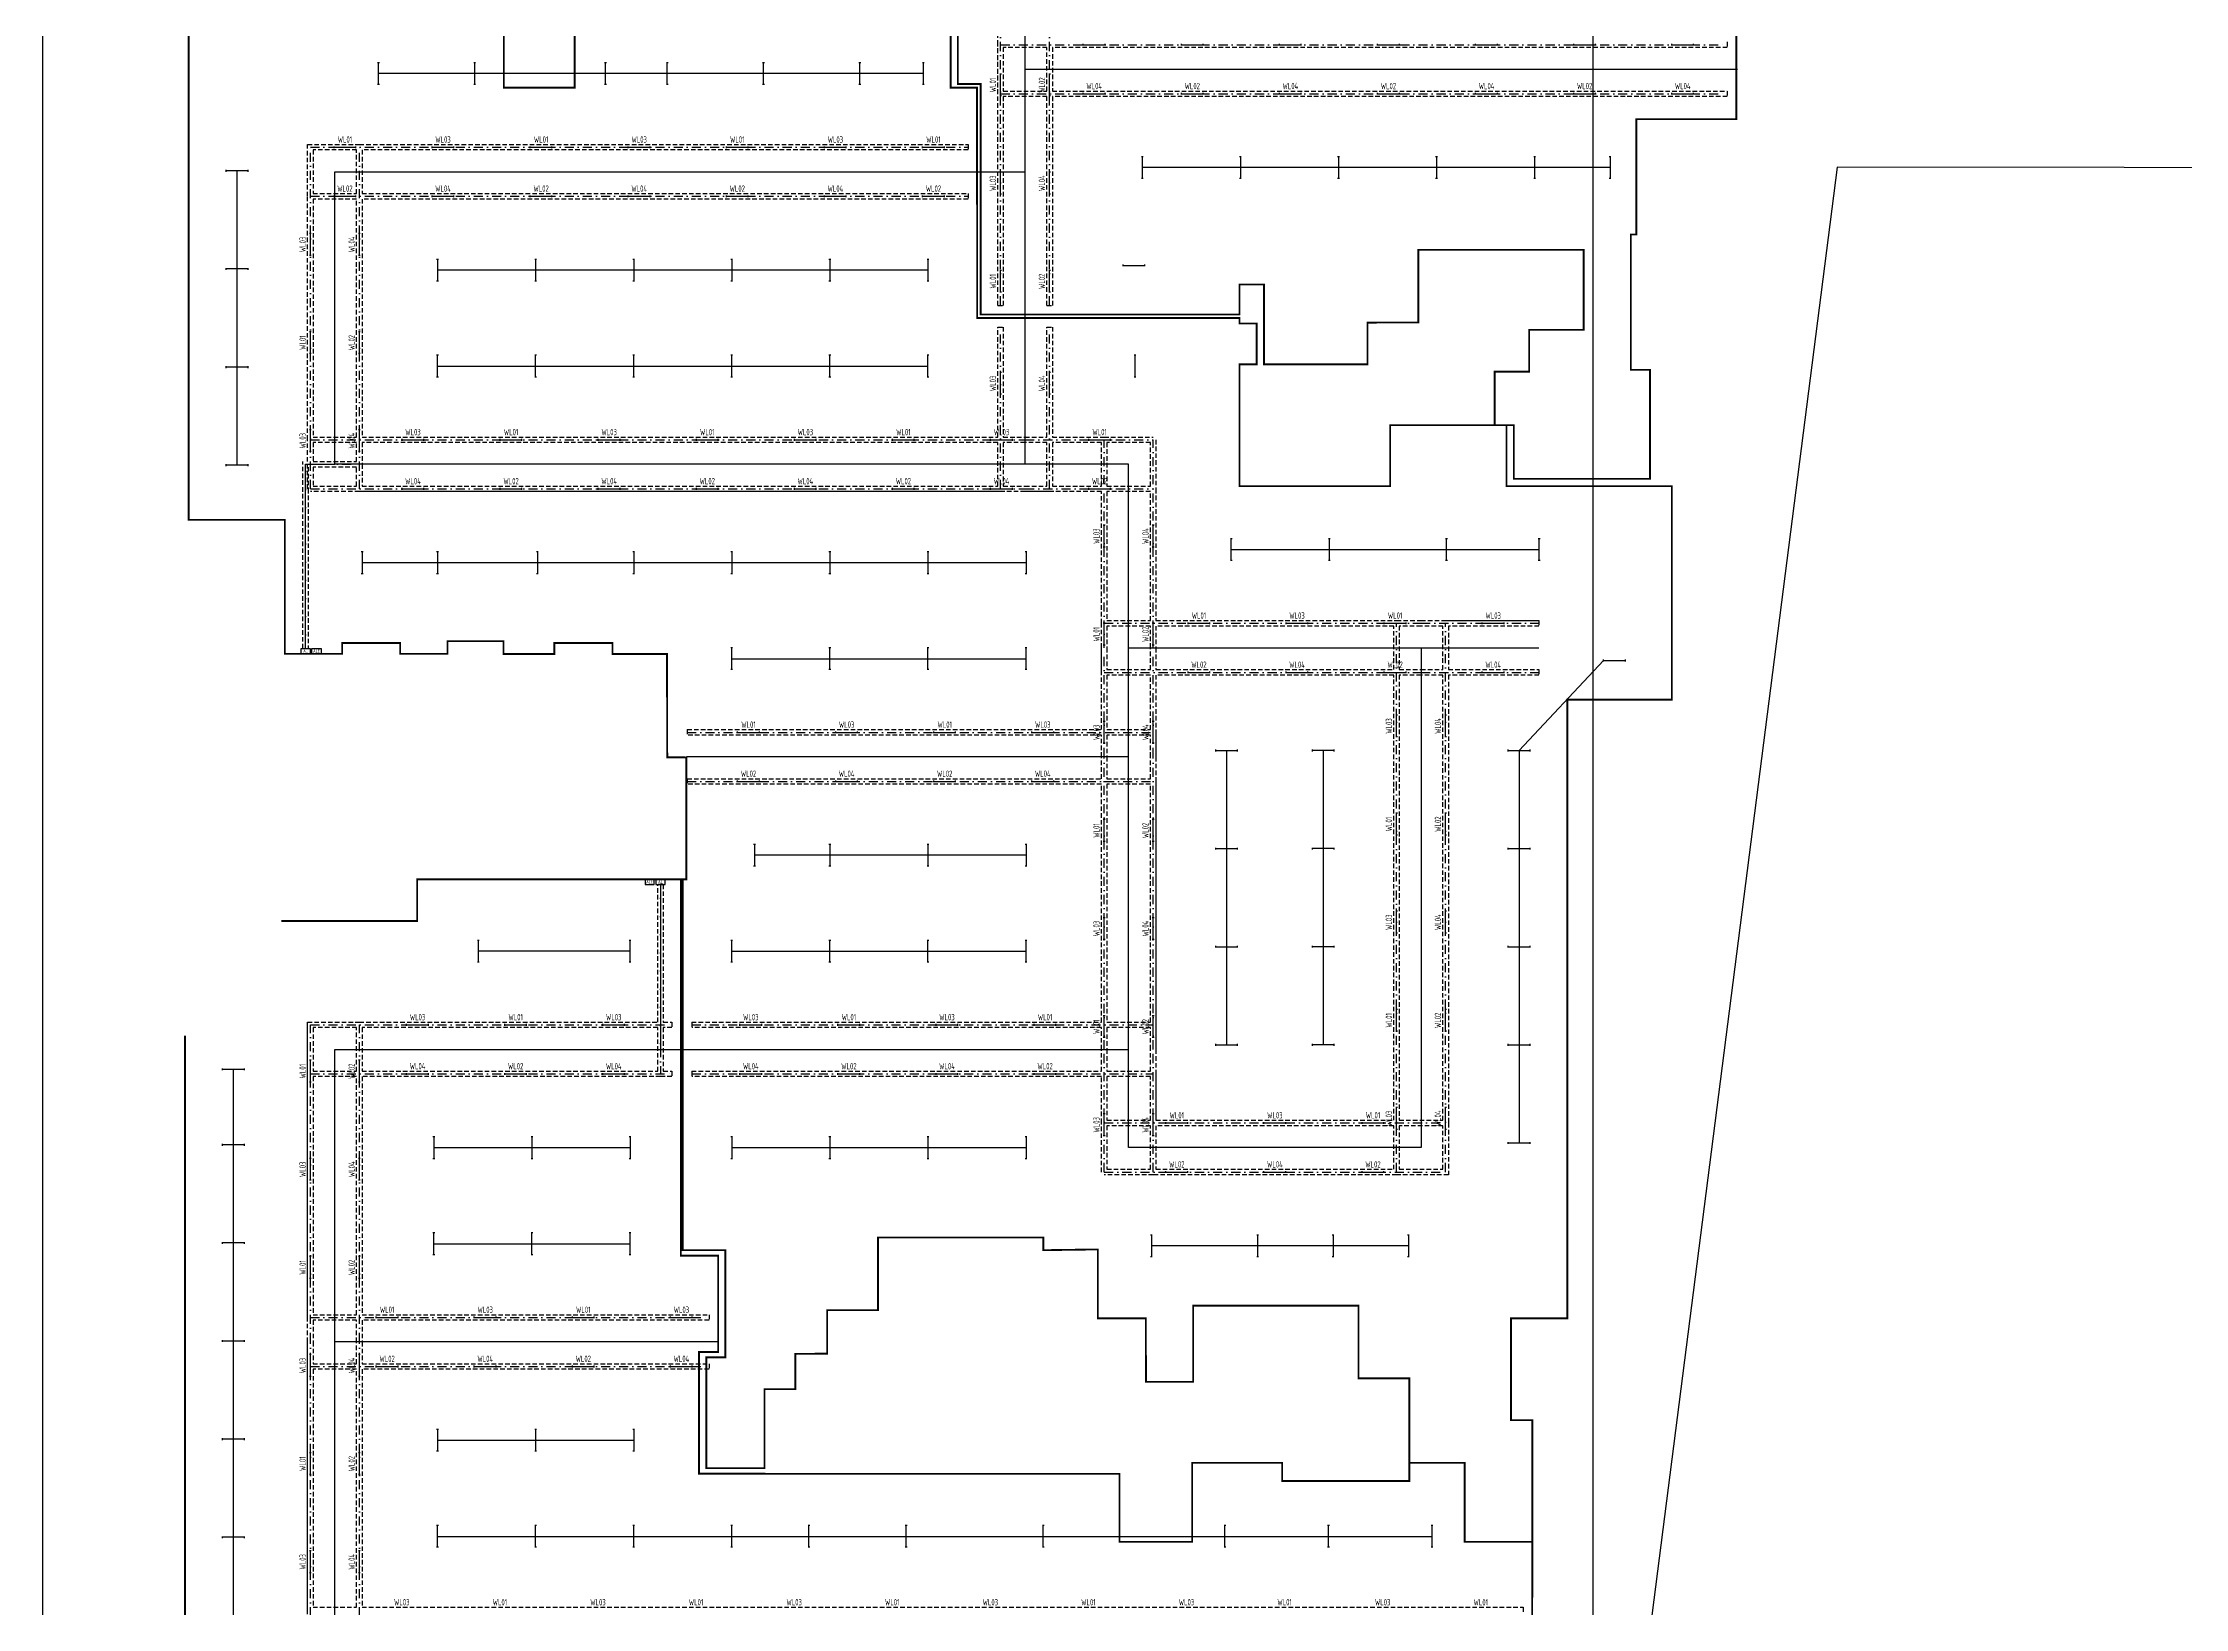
# Model space of a CAD drawing. Header units: millimetres. Extents: x -691095 to 2797013, y -349436 to 2050109.
# Drawn here: x 333675 to 451613, y 648096 to 734241 of the extents above; entities that cross this region are included whole.
import ezdxf
from ezdxf.enums import TextEntityAlignment as Align

# ---------------------------------------------------------------- set-up
doc = ezdxf.new("R2010")
doc.units = ezdxf.units.MM
doc.header["$LTSCALE"] = 1000
doc.linetypes.add('DASHDOT', pattern=[1, 0.5, -0.25, 0, -0.25])
doc.linetypes.add('HIDDEN', pattern=[0.375, 0.25, -0.125])
for name, color, linetype, plot in [('E-LANE-CENTER', 6, 'Continuous', False), ('E-LITE-CENTER', 5, 'DASHDOT', False), ('E-LITE-CENTER-JOIN', 1, 'Continuous', False), ('FS5E533M_A09-停车位模块A$0$C-XREF-SLCT', 8, 'Continuous', False)]:
    doc.layers.add(name, color=color, linetype=linetype, plot=plot)
for name, color, linetype in [('E-LITE-LITE', 3, 'Continuous'), ('E-LITE-WIRE', 4, 'Continuous'), ('E-POWR-EQPM', 3, 'Continuous'), ('E-UNIV-EL', 140, 'Continuous'), ('E-UNIV-EL2', 40, 'HIDDEN'), ('E-UNIV-NOTE', 6, 'Continuous'), ('结构识别', 6, 'Continuous'), ('防火分区', 2, 'Continuous')]:
    doc.layers.add(name, color=color, linetype=linetype)
doc.styles.add('FS5E533M_A09-停车位模块A$0$Acs', font='', dxfattribs={"width": 0.7})
doc.styles.add('TH-STYLE3', font='tssdeng.shx', dxfattribs={"width": 0.65, "bigfont": 'tssdchn.shx'})
doc.styles.get('FS5E533M_A09-停车位模块A$0$Acs').set_extended_font_data('SimSun')

# ---------------------------------------------------------------- blocks, each defined once
blk = doc.blocks.new('FS5E533M_A09-停车位模块A$0$AcsAcadShareArea')
blk.add_lwpolyline([(0, 0), (118900, 0), (118900, 85000), (0, 85000)], close=True)
at = {"style": 'FS5E533M_A09-停车位模块A$0$Acs', "width": 0.8}
blk.add_attdef('唯一编号', (7537.4, 860.8), '', height=1000, dxfattribs=at)
blk = doc.blocks.new('E-BDB001')
blk.add_lwpolyline([(-2.5, -1.5), (-2.5, 1.5), (2.5, 1.5), (2.5, -1.5)], close=True)
at = {"layer": 'E-UNIV-EL', "style": 'TH-STYLE3', "width": 0.7}
blk.add_attdef('BOX', text='', height=2, dxfattribs=at).set_placement((0, 0), align=Align.MIDDLE)
blk = doc.blocks.new('E-BDB003')
blk.add_lwpolyline([(-2.5, -1.5), (-2.5, 1.5), (2.5, 1.5), (2.5, -1.5)], close=True)
at = {"layer": 'E-UNIV-EL', "style": 'TH-STYLE3', "width": 0.7}
blk.add_attdef('BOX', text='', height=2, dxfattribs=at).set_placement((0, 0), align=Align.MIDDLE)
blk = doc.blocks.new('E-BL001-1')
for p, q in [((-6, -0.5), (-6, 0.5)), ((-6, 0), (6, 0)), ((6, -0.5), (6, 0.5))]:
    blk.add_line(p, q)

msp = doc.modelspace()

# ---------------------------------------------------------------- linework, layer by layer
at = {"layer": 'E-LANE-CENTER'}
for points in [[(387750.63475, 711046.24634), (387750.63475, 753496.24634)], [(349750.63475, 711046.24634), (349750.63475, 727146.24634)], [(349750.63475, 727146.24634), (387750.63475, 727146.24634)], [(393450.63475, 711046.24634), (349750.63475, 711046.24634)], [(393450.63475, 673446.24634), (393450.63475, 711046.24634)], [(393450.63475, 700946.24634), (416034.41573, 700946.24634)], [(409550.63475, 700946.24634), (409550.63475, 673446.24634)], [(393450.63475, 694946.24634), (369100.6342, 694946.24634)], [(349750.63475, 678846.24634), (393450.63475, 678846.24634)], [(349750.63475, 630546.24634), (349750.63475, 678846.24634)], [(409550.63475, 673446.24634), (393450.63475, 673446.24634)]]:
    msp.add_lwpolyline(points, dxfattribs=at)
at = {"layer": 'E-LANE-CENTER', "elevation": 0.00407}
for points in [[(387750.63475, 732791.48869), (426975.21548, 732791.48869)], [(370850.63476, 662746.24634), (349750.63475, 662746.24634)]]:
    msp.add_lwpolyline(points, dxfattribs=at)
at = {"layer": 'E-LITE-CENTER'}
for p, q in [((386400.63474, 732791.48869), (386400.63474, 754846.24634)), ((389100.63474, 732791.48869), (389100.63474, 754846.24634)), ((386400.63474, 734141.48869), (426403.63475, 734141.48869)), ((386400.63474, 719792.69949), (386400.63474, 732791.48869)), ((389100.63474, 719792.69949), (389100.63474, 732791.48869)), ((386400.63474, 731441.48869), (426403.63475, 731441.48869)), ((348400.63475, 728496.24634), (384607.41145, 728496.24634)), ((348400.63475, 709696.24634), (348400.63475, 728496.24634)), ((351100.63475, 709696.24634), (351100.63475, 728496.24634)), ((348400.63475, 725796.24634), (384607.41145, 725796.24634)), ((386400.63475, 709696.24634), (386400.63475, 718599.24634)), ((389100.63475, 709696.24634), (389100.63475, 718599.24634)), ((348400.63475, 712396.24634), (387750.63475, 712396.24634)), ((387750.63475, 712396.24634), (394800.63476, 712396.24634)), ((392100.63476, 700946.24634), (392100.63476, 712396.24634)), ((394800.63476, 700946.24634), (394800.63476, 712396.24634)), ((348140.05, 700916.16562), (348140.05, 711046.24634)), ((348140.05, 711046.24634), (351100.63475, 711046.24634)), ((348400.63475, 709696.24634), (387750.63475, 709696.24634)), ((387750.63475, 709696.24634), (394800.63476, 709696.24634)), ((392100.63476, 702296.24634), (409550.63475, 702296.24634)), ((408200.63475, 672096.24634), (408200.63475, 702296.24634)), ((409550.63475, 702296.24634), (416037.41573, 702296.24635)), ((410900.63475, 672096.24634), (410900.63475, 702296.24635)), ((392100.63475, 694946.24634), (392100.63476, 700946.24634)), ((394800.63475, 694946.24634), (394800.63476, 700946.24634)), ((392100.63475, 699596.24634), (409550.63475, 699596.24634)), ((409550.63475, 699596.24634), (416037.41573, 699596.24635)), ((369147.63448, 696296.24634), (394800.63475, 696296.24634)), ((392100.63475, 678846.24634), (392100.63475, 694946.24634)), ((394800.63475, 678846.24634), (394800.63475, 694946.24634)), ((369147.63448, 693596.24634), (394800.63475, 693596.24634)), ((367677.17677, 687916.24634), (367677.17677, 677496.24634)), ((348400.63472, 680196.24634), (368303.63475, 680196.24634)), ((348400.63472, 662746.24634), (348400.63472, 680196.24634)), ((351100.63472, 662746.24634), (351100.63472, 680196.24634)), ((369397.63475, 680196.24634), (394800.63475, 680196.24634)), ((392100.63475, 672096.24634), (392100.63475, 678846.24634)), ((394800.63475, 672096.24634), (394800.63475, 678846.24634)), ((348400.63472, 677496.24634), (368303.63475, 677496.24634)), ((369397.63475, 677496.24634), (394800.63475, 677496.24634)), ((392100.63475, 674796.24634), (410900.63475, 674796.24634)), ((392100.63475, 672096.24634), (410900.63475, 672096.24634)), ((348400.63472, 664096.24634), (370353.63349, 664096.24634)), ((348400.63472, 646646.24634), (348400.63472, 662746.24634)), ((351100.63472, 646646.24634), (351100.63472, 662746.24634)), ((348400.63472, 661396.24634), (370353.63349, 661396.24634))]:
    msp.add_line(p, q, dxfattribs=at)
at = {"layer": 'E-LITE-CENTER-JOIN'}
for points in [[(348140.05, 700916.16562), (348140.05, 711046.24634), (349750.63475, 711046.24634)], [(367677.17677, 687916.24634), (367677.17677, 678846.24634)]]:
    msp.add_lwpolyline(points, dxfattribs=at)
at = {"layer": 'E-LITE-WIRE'}
for p, q in [((382100.52486, 732546.90359), (352150.45228, 732546.24634, 0.00407)), ((344350.38475, 727196.24634), (344350.63475, 710996.24634, 0.00407)), ((394200.63474, 727395.99634), (419950.63475, 727395.99634)), ((355400.63474, 721745.99634), (382400.63474, 721745.99634)), ((355400.63475, 716446.24634, 0.00407), (382400.63475, 716445.99634)), ((351250.63474, 705646.24634), (387800.63475, 705646.24634, 0.00407)), ((416050.63475, 706346.24634, 0.00407), (399100.63474, 706345.99634)), ((371600.63475, 700346.24634, 0.00407), (387800.63475, 700346.24634, 0.00407)), ((414950.63475, 695296.24634, 0.00407), (419600.61503, 700246.22881)), ((398850.63475, 679096.24634, 0.00407), (398850.38475, 695296.24635)), ((404150.63475, 695296.24634, 0.00407), (404150.63475, 679096.24634, 0.00407)), ((414950.63475, 695296.24634, 0.00407), (414950.63475, 673696.24635)), ((372850.63474, 689545.99634), (387800.63474, 689545.99634)), ((366000.63474, 684245.99634), (357650.63475, 684245.99634, 0.00407)), ((371600.63474, 684245.99634), (387800.63475, 684246.24634, 0.00407)), ((344150.38474, 677746.24635), (344150.63475, 630396.24634, 0.00407)), ((355200.63475, 673446.24634, 0.00407), (366000.63474, 673445.99634)), ((371600.63475, 673445.99634), (387800.63475, 673445.99634, 0.00407)), ((355200.63475, 668145.99634), (366000.63475, 668146.24634, 0.00407)), ((394700.63475, 668046.24634), (408850.63474, 668046.24634)), ((355400.63475, 657346.24634, 0.00407), (366200.63475, 657346.24634, 0.00407)), ((355400.63475, 652046.0488), (410150.63477, 652046.0488))]:
    msp.add_line(p, q, dxfattribs=at)
at = {"layer": 'E-UNIV-EL2'}
for p, q in [((386250.63474, 734141.48869), (386250.63474, 742376.24634)), ((386250.63474, 719792.69949), (386250.63474, 734141.48869)), ((386250.63474, 731441.48869), (386250.63474, 734141.48869)), ((388950.63474, 733991.48869), (386550.63474, 733991.48869)), ((386550.63474, 733991.48869), (386550.63474, 731591.48869)), ((388950.63474, 731591.48869), (388950.63474, 733991.48869)), ((426403.63475, 733991.48869), (389250.63474, 733991.48869)), ((389250.63474, 733991.48869), (389250.63474, 731591.48869)), ((426403.63475, 734291.48869), (426403.63475, 733991.48869)), ((386250.63474, 719792.69949), (386250.63474, 731441.48869)), ((386550.63474, 731591.48869), (388950.63474, 731591.48869)), ((386550.63474, 731291.48869), (386550.63474, 719792.69949)), ((388950.63474, 731291.48869), (386550.63474, 731291.48869)), ((388950.63474, 719792.69949), (388950.63474, 731291.48869)), ((389250.63474, 731591.48869), (426403.63475, 731591.48869)), ((426403.63475, 731291.48869), (389250.63474, 731291.48869)), ((389250.63474, 731291.48869), (389250.63474, 719792.69949)), ((426403.63475, 731591.48869), (426403.63475, 731291.48869)), ((348250.63475, 728646.24634), (351100.63475, 728646.24634)), ((348250.63475, 725796.24634), (348250.63475, 728646.24634)), ((350950.63475, 728346.24634), (348550.63475, 728346.24634)), ((348550.63475, 728346.24634), (348550.63475, 725946.24634)), ((350950.63475, 725946.24634), (350950.63475, 728346.24634)), ((351100.63475, 728646.24634), (384607.41145, 728646.24634)), ((384607.41145, 728346.24634), (351250.63475, 728346.24634)), ((351250.63475, 728346.24634), (351250.63475, 725946.24634)), ((384607.41145, 728646.24634), (384607.41145, 728346.24634)), ((348250.63475, 712396.24634), (348250.63475, 725796.24634)), ((348550.63475, 725946.24634), (350950.63475, 725946.24634)), ((348550.63475, 725646.24634), (348550.63475, 712546.24634)), ((350950.63475, 725646.24634), (348550.63475, 725646.24634)), ((350950.63475, 712546.24634), (350950.63475, 725646.24634)), ((351250.63475, 725946.24634), (384607.41145, 725946.24634)), ((384607.41145, 725646.24634), (351250.63475, 725646.24634)), ((351250.63475, 725646.24634), (351250.63475, 712546.24634)), ((384607.41145, 725946.24634), (384607.41145, 725646.24634)), ((386250.63474, 719792.69949), (386550.63474, 719792.69949)), ((388950.63474, 719792.69949), (389250.63474, 719792.69949)), ((386250.63475, 712546.24634), (386250.63475, 718599.24634)), ((386250.63475, 718599.24634), (386550.63475, 718599.24634)), ((386550.63475, 718599.24634), (386550.63475, 712546.24634)), ((388950.63475, 712546.24634), (388950.63475, 718599.24634)), ((388950.63475, 718599.24634), (389250.63475, 718599.24634)), ((389250.63475, 718599.24634), (389250.63475, 712546.24634)), ((348250.63475, 711196.24634), (348250.63475, 712396.24634)), ((348550.63475, 712546.24634), (350950.63475, 712546.24634)), ((351250.63475, 712546.24634), (386250.63475, 712546.24634)), ((386550.63475, 712546.24634), (387750.63475, 712546.24634)), ((387750.63475, 712546.24634), (388950.63475, 712546.24634)), ((389250.63475, 712546.24634), (392100.63476, 712546.24634)), ((392100.63476, 712546.24634), (394800.63476, 712546.24634)), ((394950.63476, 712396.24634), (394950.63476, 709696.24634)), ((347990.05, 700916.16562), (347990.05, 711196.24634)), ((348250.63475, 709696.24634), (348250.63475, 711196.24634)), ((350950.63475, 712246.24634), (348550.63475, 712246.24634)), ((348550.63475, 712246.24634), (348550.63475, 711196.24634)), ((348550.63475, 711196.24634), (350950.63475, 711196.24634)), ((350950.63475, 711196.24634), (350950.63475, 712246.24634)), ((386250.63475, 712246.24634), (351250.63475, 712246.24634)), ((351250.63475, 712246.24634), (351250.63475, 711046.24634)), ((386250.63475, 709846.24634), (386250.63475, 712246.24634)), ((387750.63475, 712246.24634), (386550.63475, 712246.24634)), ((386550.63475, 712246.24634), (386550.63475, 709846.24634)), ((388950.63475, 712246.24634), (387750.63475, 712246.24634)), ((388950.63475, 709846.24634), (388950.63475, 712246.24634)), ((391950.63476, 712246.24634), (389250.63475, 712246.24634)), ((389250.63475, 712246.24634), (389250.63475, 709846.24634)), ((391950.63476, 709846.24634), (391950.63476, 712246.24634)), ((394650.63476, 712246.24634), (392250.63476, 712246.24634)), ((392250.63476, 712246.24634), (392250.63476, 709846.24634)), ((394650.63476, 709846.24634), (394650.63476, 712246.24634)), ((348290.05, 710896.24634), (348290.05, 709696.24634)), ((348550.63475, 710896.24634), (348550.63475, 709846.24634)), ((350950.63475, 710896.24634), (348550.63475, 710896.24634)), ((350950.63475, 709846.24634), (350950.63475, 710896.24634)), ((351250.63475, 711046.24634), (351250.63475, 709846.24634)), ((348290.05, 709696.24634), (348290.05, 700916.16562)), ((351100.63475, 709546.24634), (348400.63475, 709546.24634)), ((348550.63475, 709846.24634), (350950.63475, 709846.24634)), ((386400.63475, 709546.24634), (351100.63475, 709546.24634)), ((387750.63475, 709546.24634), (351100.63475, 709546.24634)), ((351250.63475, 709846.24634), (386250.63475, 709846.24634)), ((387750.63475, 709546.24634), (386400.63475, 709546.24634)), ((386550.63475, 709846.24634), (387750.63475, 709846.24634)), ((387750.63475, 709846.24634), (388950.63475, 709846.24634)), ((391950.63476, 709546.24634), (387750.63475, 709546.24634)), ((389100.63475, 709546.24634), (387750.63475, 709546.24634)), ((391950.63476, 709546.24634), (389100.63475, 709546.24634)), ((389250.63475, 709846.24634), (391950.63476, 709846.24634)), ((391950.63476, 702296.24634), (391950.63476, 709546.24634)), ((392250.63476, 709846.24634), (394650.63476, 709846.24634)), ((392250.63476, 709546.24634), (392250.63476, 702446.24634)), ((394650.63476, 709546.24634), (392250.63476, 709546.24634)), ((394650.63476, 702446.24634), (394650.63476, 709546.24634)), ((394950.63476, 709696.24634), (394950.63476, 702446.24634)), ((391950.63476, 700946.24634), (391950.63476, 702296.24634)), ((392250.63476, 702446.24634), (394650.63476, 702446.24634)), ((394650.63476, 702146.24634), (392250.63476, 702146.24634)), ((392250.63476, 702146.24634), (392250.63476, 700946.24634)), ((394650.63476, 700946.24634), (394650.63476, 702146.24634)), ((394950.63476, 702446.24634), (408200.63475, 702446.24634)), ((408050.63475, 702146.24634), (394950.63476, 702146.24634)), ((394950.63476, 702146.24634), (394950.63476, 700946.24634)), ((408050.63475, 699746.24634), (408050.63475, 702146.24634)), ((408200.63475, 702446.24634), (409550.63475, 702446.24634)), ((409550.63475, 702146.24634), (408350.63475, 702146.24634)), ((408350.63475, 702146.24634), (408350.63475, 699746.24634)), ((409550.63475, 702446.24634), (416037.41573, 702446.24635)), ((409550.63475, 702446.24634), (410900.63475, 702446.24635)), ((410750.63475, 702146.24635), (409550.63475, 702146.24634)), ((410750.63475, 699746.24635), (410750.63475, 702146.24635)), ((410900.63475, 702446.24635), (416037.41573, 702446.24635)), ((416037.41573, 702146.24635), (411050.63475, 702146.24635)), ((411050.63475, 702146.24635), (411050.63475, 699746.24635)), ((416037.41573, 702446.24635), (416037.41573, 702146.24635)), ((347990.05, 700916.16562), (348290.05, 700916.16562)), ((391950.63475, 696446.24634), (391950.63476, 700946.24634)), ((391950.63475, 699596.24634), (391950.63476, 700946.24634)), ((392250.63476, 700946.24634), (392250.63475, 699746.24634)), ((394650.63475, 699746.24634), (394650.63476, 700946.24634)), ((394950.63476, 700946.24634), (394950.63475, 699746.24634)), ((391950.63475, 696446.24634), (391950.63475, 699596.24634)), ((392250.63475, 699746.24634), (394650.63475, 699746.24634)), ((392250.63475, 699446.24634), (392250.63475, 696446.24634)), ((394650.63475, 699446.24634), (392250.63475, 699446.24634)), ((394650.63475, 696446.24634), (394650.63475, 699446.24634)), ((394950.63475, 699746.24634), (408050.63475, 699746.24634)), ((408050.63475, 699446.24634), (394950.63475, 699446.24634)), ((394950.63475, 699446.24634), (394950.63475, 696296.24634)), ((394950.63475, 699446.24634), (394950.63475, 694946.24634)), ((408050.63475, 674946.24634), (408050.63475, 699446.24634)), ((408350.63475, 699746.24634), (409550.63475, 699746.24634)), ((408350.63475, 699446.24634), (408350.63475, 674946.24634)), ((409550.63475, 699446.24634), (408350.63475, 699446.24634)), ((409550.63475, 699746.24634), (410750.63475, 699746.24635)), ((410750.63475, 699446.24635), (409550.63475, 699446.24634)), ((410750.63475, 674946.24634), (410750.63475, 699446.24635)), ((411050.63475, 699746.24635), (416037.41573, 699746.24635)), ((416037.41573, 699446.24635), (411050.63475, 699446.24635)), ((411050.63475, 699446.24635), (411050.63475, 674796.24634)), ((416037.41573, 699746.24635), (416037.41573, 699446.24635)), ((369147.63448, 696446.24634), (391950.63475, 696446.24634)), ((369147.63448, 696446.24634), (369147.63448, 696146.24634)), ((391950.63475, 696146.24634), (369147.63448, 696146.24634)), ((391950.63475, 694946.24634), (391950.63475, 696146.24634)), ((392250.63475, 696446.24634), (394650.63475, 696446.24634)), ((394650.63475, 696146.24634), (392250.63475, 696146.24634)), ((392250.63475, 696146.24634), (392250.63475, 694946.24634)), ((394650.63475, 694946.24634), (394650.63475, 696146.24634)), ((394950.63475, 696296.24634), (394950.63475, 694946.24634)), ((391950.63475, 693746.24634), (391950.63475, 694946.24634)), ((392250.63475, 694946.24634), (392250.63475, 693746.24634)), ((394650.63475, 693746.24634), (394650.63475, 694946.24634)), ((394950.63475, 694946.24634), (394950.63475, 678846.24634)), ((394950.63475, 694946.24634), (394950.63475, 693596.24634)), ((369147.63448, 693746.24634), (391950.63475, 693746.24634)), ((369147.63448, 693746.24634), (369147.63448, 693446.24634)), ((392250.63475, 693746.24634), (394650.63475, 693746.24634)), ((394950.63475, 693596.24634), (394950.63475, 680196.24634)), ((391950.63475, 693446.24634), (369147.63448, 693446.24634)), ((391950.63475, 680346.24634), (391950.63475, 693446.24634)), ((392250.63475, 693446.24634), (392250.63475, 680346.24634)), ((394650.63475, 693446.24634), (392250.63475, 693446.24634)), ((394650.63475, 680346.24634), (394650.63475, 693446.24634)), ((367527.17677, 680346.24634), (367527.17677, 687916.24634)), ((367827.17677, 687916.24634), (367527.17677, 687916.24634)), ((367827.17677, 687916.24634), (367827.17677, 680346.24634)), ((348250.63472, 680346.24634), (351100.63472, 680346.24634)), ((348250.63472, 677496.24634), (348250.63472, 680346.24634)), ((348250.63472, 662746.24634), (348250.63472, 680346.24634)), ((350950.63472, 680046.24634), (348550.63472, 680046.24634)), ((348550.63472, 680046.24634), (348550.63472, 677646.24634)), ((350950.63472, 677646.24634), (350950.63472, 680046.24634)), ((351100.63472, 680346.24634), (367527.17677, 680346.24634)), ((367527.17677, 680046.24634), (351250.63472, 680046.24634)), ((351250.63472, 680046.24634), (351250.63472, 677646.24634)), ((367527.17677, 677646.24634), (367527.17677, 680046.24634)), ((367827.17677, 680346.24634), (368303.63475, 680346.24634)), ((368303.63475, 680046.24634), (367827.17677, 680046.24634)), ((367827.17677, 680046.24634), (367827.17677, 677646.24634)), ((368303.63475, 680346.24634), (368303.63475, 680046.24634)), ((369397.63475, 680346.24634), (391950.63475, 680346.24634)), ((369397.63475, 680346.24634), (369397.63475, 680046.24634)), ((391950.63475, 680046.24634), (369397.63475, 680046.24634)), ((391950.63475, 678846.24634), (391950.63475, 680046.24634)), ((392250.63475, 680346.24634), (394650.63475, 680346.24634)), ((394650.63475, 680046.24634), (392250.63475, 680046.24634)), ((392250.63475, 680046.24634), (392250.63475, 678846.24634)), ((394650.63475, 678846.24634), (394650.63475, 680046.24634)), ((394950.63475, 680196.24634), (394950.63475, 678846.24634)), ((391950.63475, 677646.24634), (391950.63475, 678846.24634)), ((392250.63475, 678846.24634), (392250.63475, 677646.24634)), ((394650.63475, 677646.24634), (394650.63475, 678846.24634)), ((394950.63475, 678846.24634), (394950.63475, 674946.24634)), ((394950.63475, 678846.24634), (394950.63475, 677496.24634)), ((348250.63472, 664096.24634), (348250.63472, 677496.24634)), ((348550.63472, 677646.24634), (350950.63472, 677646.24634)), ((348550.63472, 677346.24634), (348550.63472, 664246.24634)), ((350950.63472, 677346.24634), (348550.63472, 677346.24634)), ((350950.63472, 664246.24634), (350950.63472, 677346.24634)), ((351250.63472, 677646.24634), (367527.17677, 677646.24634)), ((367677.17677, 677346.24634), (351250.63472, 677346.24634)), ((351250.63472, 677346.24634), (351250.63472, 664246.24634)), ((368303.63475, 677346.24634), (367677.17677, 677346.24634)), ((367827.17677, 677646.24634), (368303.63475, 677646.24634)), ((368303.63475, 677646.24634), (368303.63475, 677346.24634)), ((369397.63475, 677646.24634), (391950.63475, 677646.24634)), ((369397.63475, 677646.24634), (369397.63475, 677346.24634)), ((391950.63475, 677346.24634), (369397.63475, 677346.24634)), ((391950.63475, 674796.24634), (391950.63475, 677346.24634)), ((392250.63475, 677646.24634), (394650.63475, 677646.24634)), ((392250.63475, 677346.24634), (392250.63475, 674946.24634)), ((394650.63475, 677346.24634), (392250.63475, 677346.24634)), ((394650.63475, 674946.24634), (394650.63475, 677346.24634)), ((394950.63475, 677496.24634), (394950.63475, 674946.24634)), ((391950.63475, 672096.24634), (391950.63475, 674796.24634)), ((392250.63475, 674946.24634), (394650.63475, 674946.24634)), ((394650.63475, 674646.24634), (392250.63475, 674646.24634)), ((392250.63475, 674646.24634), (392250.63475, 672246.24634)), ((394650.63475, 672246.24634), (394650.63475, 674646.24634)), ((394950.63475, 674946.24634), (408050.63475, 674946.24634)), ((408050.63475, 674646.24634), (394950.63475, 674646.24634)), ((394950.63475, 674646.24634), (394950.63475, 672246.24634)), ((408050.63475, 672246.24634), (408050.63475, 674646.24634)), ((408350.63475, 674946.24634), (410750.63475, 674946.24634)), ((410750.63475, 674646.24634), (408350.63475, 674646.24634)), ((408350.63475, 674646.24634), (408350.63475, 672246.24634)), ((410750.63475, 672246.24634), (410750.63475, 674646.24634)), ((411050.63475, 674796.24634), (411050.63475, 671946.24634)), ((394800.63475, 671946.24634), (392100.63475, 671946.24634)), ((392250.63475, 672246.24634), (394650.63475, 672246.24634)), ((408200.63475, 671946.24634), (394800.63475, 671946.24634)), ((394950.63475, 672246.24634), (408050.63475, 672246.24634)), ((411050.63475, 671946.24634), (408200.63475, 671946.24634)), ((408350.63475, 672246.24634), (410750.63475, 672246.24634)), ((348250.63472, 662746.24634), (348250.63472, 664096.24634)), ((348550.63472, 664246.24634), (350950.63472, 664246.24634)), ((351250.63472, 664246.24634), (370353.63349, 664246.24634)), ((370353.63349, 664246.24634), (370353.63349, 663946.24634)), ((350950.63472, 663946.24634), (348550.63472, 663946.24634)), ((348550.63472, 663946.24634), (348550.63472, 662746.24634)), ((350950.63472, 662746.24634), (350950.63472, 663946.24634)), ((370353.63349, 663946.24634), (351250.63472, 663946.24634)), ((351250.63472, 663946.24634), (351250.63472, 662746.24634)), ((348250.63472, 646646.24634), (348250.63472, 662746.24634)), ((348250.63472, 661396.24634), (348250.63472, 662746.24634)), ((348550.63472, 662746.24634), (348550.63472, 661546.24634)), ((350950.63472, 661546.24634), (350950.63472, 662746.24634)), ((351250.63472, 662746.24634), (351250.63472, 661546.24634)), ((348250.63472, 647996.24634), (348250.63472, 661396.24634)), ((348550.63472, 661546.24634), (350950.63472, 661546.24634)), ((348550.63472, 661246.24634), (348550.63472, 648146.24634)), ((350950.63472, 661246.24634), (348550.63472, 661246.24634)), ((350950.63472, 648146.24634), (350950.63472, 661246.24634)), ((351250.63472, 661546.24634), (370353.63349, 661546.24634)), ((370353.63349, 661246.24634), (351250.63472, 661246.24634)), ((351250.63472, 661246.24634), (351250.63472, 648146.24634)), ((370353.63349, 661546.24634), (370353.63349, 661246.24634)), ((348550.63472, 648146.24634), (350950.63472, 648146.24634)), ((351250.63472, 648146.24634), (415169.1413, 648146.24634)), ((415169.1413, 648146.24634), (415169.1413, 647846.24634))]:
    msp.add_line(p, q, dxfattribs=at)
at = {"layer": '结构识别'}
msp.add_lwpolyline([(432448.43194, 727401.18366), (416129.44709, 599804.76286), (333674.55506, 599760.37209), (333679.52809, 819560.59767), (542995.50092, 819560.59767), (542995.50092, 727279.62515)], close=True, dxfattribs=at)
at = {"layer": '防火分区', "const_width": 100}
for points in [[(383650.50858, 737726.23951), (383650.57508, 731773.93796), (385100.62415, 731773.93796), (385110.99955, 719096.24634), (399550.63487, 719096.24634), (399550.63487, 718796.24634), (400500.64542, 718796.24634), (400500.62263, 716546.24524), (399550.64053, 716546.24629), (399550.63475, 709846.24634), (407429.8948, 709843.64518), (407429.91746, 709842.54167), (407850.63485, 709842.54167), (407850.63485, 713196.24573), (414250.6345, 713196.24621), (414250.6345, 709846.24634), (421421.71188, 709846.24634), (422047.03057, 709846.24636), (423350.63475, 709846.24631), (423350.60881, 698096.2525), (417600.62025, 698096.26153), (417600.62025, 664046.23366), (414500.62177, 664048.08926), (414500.62057, 658446.24781), (415675.78036, 658446.26255), (415675.78036, 651746.24707), (411950.63468, 651746.24704), (411950.63469, 656096.24727), (408900.63548, 656096.41707), (408900.63474, 660746.24871), (406100.63437, 660746.24869), (406100.63459, 664746.24854), (400000.63464, 664746.24839), (400000.63186, 664746.2475), (396997.63474, 664746.24958), (396997.63474, 660546.24871), (394405.63878, 660546.24871), (394395.65825, 664046.17659), (391750.62208, 664046.22298), (391750.61922, 667838.28398), (388750.63476, 667796.25081), (388750.63768, 668496.24854), (379650.63192, 668496.24617), (379650.6319, 664496.2486), (376850.63776, 664496.24503), (376850.63446, 662097.61179), (375100.63287, 662096.25185), (375100.63589, 660146.24733), (373400.63377, 660146.24803), (373400.47629, 655796.24916), (370200.48049, 655796.24916), (370200.79791, 661896.24106), (371250.64835, 661896.28019), (371250.64835, 667796.2174), (368900.63475, 667796.30077), (368900.63475, 688209.87258), (369100.58957, 688209.87059), (369100.63428, 694916.24629), (368050.64934, 694916.89826), (368031.82299, 700609.82817), (365031.82299, 700609.82817), (365031.82299, 701209.82817), (361831.82299, 701209.82817), (361831.82299, 700609.82817), (359031.82299, 700609.82817), (359031.82299, 701316.24634), (355950.7094, 701316.24634), (355950.7094, 700616.24578), (353350.54992, 700616.2455), (353350.60653, 701216.24606), (350150.63485, 701216.24574), (350150.63495, 700616.24659), (347000.63473, 700616.24612), (347000.63475, 707996.24716), (341700.63475, 707996.24634), (341700.63475, 737726.23974)], [(426900.63475, 735846.24636), (426900.63475, 730046.24634), (421400.63475, 730046.24634), (421400.63475, 723696.24631), (421100.63884, 723696.24631), (421100.6229, 716246.24653), (422150.63204, 716246.24658), (422150.62843, 710246.24635), (414650.63478, 710246.24628), (414650.63477, 713196.24621), (413600.63592, 713196.24616), (413600.63819, 716146.24634), (415500.63498, 716146.24595), (415500.63498, 718446.24514), (418500.63475, 718446.24512), (418500.63476, 722846.24572), (409402.19592, 722846.24573), (409402.19592, 718847.33862), (406600.63405, 718846.24496), (406600.63472, 716546.25458), (400901.18826, 716546.25458), (400900.10823, 720946.24634), (399550.63602, 720942.90531), (399550.63502, 719293.0657), (385300.62415, 719296.24634), (385300.62301, 731976.22694), (384050.67519, 731976.26095), (384051.77243, 738026.23942)], [(359050.55971, 736176.2395), (359050.60177, 731776.23331), (362950.56839, 731776.23331), (362950.56839, 736173.69804)]]:
    msp.add_lwpolyline(points, dxfattribs=at)
at = {"layer": '防火分区'}
msp.add_lwpolyline([(341500.63604, 625597.07585, 100, 100, 0), (341500.63652, 679596.24887, 0, 0, 0), (346800.63475, 679596.24887, 0, 0, 0), (346800.63475, 679596.24887, 0, 0, 0), (346800.63475, 685909.21293, 100, 100, 0), (354278.7657, 685909.21293, 100, 100, 0), (354278.7657, 686009.21293, 100, 100, 0), (354278.7657, 688209.15395, 100, 100, 0), (368800.63475, 688209.87258, 100, 100, 0), (368800.63475, 667496.24913, 100, 100, 0), (370850.62251, 667496.24318, 100, 100, 0), (370850.63476, 662196.24991, 100, 100, 0), (369800.6392, 662196.24991, 100, 100, 0), (369800.6392, 655496.24634, 100, 100, 0), (371194.29692, 655496.24634, 100, 100, 0), (371194.29784, 655496.24699, 100, 100, 0), (373400.63484, 655496.2457, 100, 100, 0), (373400.63839, 655487.3991, 100, 100, 0), (392949.9046, 655486.46014, 100, 100, 0), (392950.66449, 651746.26934, 100, 100, 0), (396950.63499, 651746.26931, 100, 100, 0), (396950.63502, 656096.24943, 100, 100, 0), (401900.63308, 656096.24961, 100, 100, 0), (401900.6359, 655096.24854, 100, 100, 0), (408900.63476, 655096.24704, 100, 100, 0), (408900.63476, 656096.41707, 100, 100, 0), (411950.63768, 656096.24952, 100, 100, 0), (411950.63468, 651746.24704, 100, 100, 0), (415675.78036, 651746.24707, 100, 100, 0), (415650.9267, 638596.24634, 100, 100, 0)], format="xyseb", dxfattribs=at)

# ---------------------------------------------------------------- block references
at = {"layer": 'E-LITE-LITE', "xscale": 100, "yscale": 100, "zscale": 100}
for p in [(391552.63474, 734141.48869), (396952.63474, 734141.48869), (402352.63474, 734141.48869), (407752.63474, 734141.48869), (413152.63474, 734141.48869), (418552.63474, 734141.48869), (423952.63474, 734141.48869), (391552.63474, 731441.48869), (396952.63474, 731441.48869), (402352.63474, 731441.48869), (407752.63474, 731441.48869), (413152.63474, 731441.48869), (418552.63474, 731441.48869), (423952.63474, 731441.48869), (350304.52311, 728496.24634), (355704.52311, 728496.24634), (361104.52311, 728496.24634), (366504.52311, 728496.24634), (371904.52311, 728496.24634), (377304.52311, 728496.24634), (382704.52311, 728496.24634), (350304.52311, 725796.24634), (355704.52311, 725796.24634), (361104.52311, 725796.24634), (366504.52311, 725796.24634), (371904.52311, 725796.24634), (377304.52311, 725796.24634), (382704.52311, 725796.24634), (393750.38475, 721996.24634), (354051.13474, 712396.24632), (359451.13474, 712396.24632), (364851.13474, 712396.24632), (370251.13474, 712396.24632), (375651.13474, 712396.24632), (381051.13474, 712396.24631), (386451.13474, 712396.24631), (391851.13474, 712396.24631), (354051.13474, 709696.24634), (359451.13474, 709696.24634), (364851.13474, 709696.24634), (370251.13474, 709696.24634), (375651.13474, 709696.24634), (381051.13474, 709696.24634), (386451.13474, 709696.24634), (391851.13474, 709696.24634), (397319.52524, 702296.24635), (402719.52524, 702296.24635), (408119.52524, 702296.24636), (413519.52524, 702296.24636), (397319.52525, 699596.24634), (402719.52525, 699596.24634), (408119.52525, 699596.24634), (413519.52525, 699596.24635), (420200.61503, 700246.22881), (420200.61503, 700246.22881), (372523.63462, 696296.24634), (377923.63462, 696296.24634), (383323.63462, 696296.24634), (388723.63462, 696296.24634), (398850.38475, 695296.24635), (414950.38474, 695296.24634), (372523.63462, 693596.24634), (377923.63462, 693596.24634), (383323.63462, 693596.24634), (388723.63462, 693596.24634), (398850.38475, 689896.24634), (414950.38474, 689896.24635), (398850.38475, 684496.24634), (414950.38474, 684496.24635), (354302.63473, 680196.24634), (359702.63473, 680196.24634), (365102.63473, 680196.24634), (372648.63475, 680196.24634), (378048.63475, 680196.24634), (383448.63475, 680196.24634), (388848.63475, 680196.24634), (398850.38475, 679096.24634), (414950.38474, 679096.24634), (354302.63473, 677496.24634), (359702.63473, 677496.24634), (365102.63473, 677496.24634), (372648.63475, 677496.24634), (378048.63475, 677496.24634), (383448.63475, 677496.24634), (388848.63475, 677496.24634), (396100.63475, 674796.24635), (401500.63475, 674796.24635), (406900.63475, 674796.24635), (414950.38474, 673696.24635), (396100.63475, 672096.24634), (401500.63475, 672096.24634), (406900.63475, 672096.24634), (352627.6341, 664096.24634), (358027.6341, 664096.24634), (363427.6341, 664096.24634), (368827.6341, 664096.24634), (352627.6341, 661396.24634), (358027.6341, 661396.24634), (363427.6341, 661396.24634), (368827.6341, 661396.24634)]:
    msp.add_blockref('E-BL001-1', p, dxfattribs=at)
for p, rotation in [((352150.45228, 732546.90359), 90), ((357450.55971, 732546.90359), 90), ((364650.43889, 732546.90359), 90), ((368050.63474, 732546.90359), 90), ((373350.63474, 732546.90359), 90), ((378649.4382, 732546.90359), 90), ((382150.52486, 732546.90359), 90), ((386400.63473, 731918.97292), 90), ((389100.63474, 731918.97292), 90), ((394200.63474, 727395.99634), 270), ((399600.63475, 727395.99634), 270), ((405000.63475, 727395.99634), 270), ((410400.63474, 727395.99634), 270), ((415800.63474, 727395.99634), 270), ((419950.63475, 727395.99634), 270), ((344350.38475, 727196.24634), 180), ((386400.63473, 726518.97292), 90), ((389100.63474, 726518.97292), 90), ((348400.63477, 723145.74635), 90), ((351100.63475, 723145.74635), 90), ((344350.38475, 721796.24634), 180), ((355400.63474, 721745.99634), 270), ((360800.63474, 721745.99634), 270), ((366200.63474, 721745.99634), 270), ((371600.63474, 721745.99634), 270), ((377000.63474, 721745.99634), 270), ((382400.63474, 721745.99634), 270), ((386400.63473, 721118.97292), 90), ((389100.63474, 721118.97292), 90), ((348400.63477, 717745.74635), 90), ((351100.63475, 717745.74635), 90), ((344350.38475, 716396.24634), 180), ((355400.63474, 716445.99634), 90), ((360800.63474, 716445.99634), 90), ((366200.63474, 716445.99634), 90), ((371600.63474, 716445.99634), 90), ((377000.63474, 716445.99634), 90), ((382400.63475, 716445.99634), 90), ((386400.63475, 715498.24634), 90), ((389100.63475, 715498.24634), 90), ((393800.63474, 716445.99634), 90), ((348400.63477, 712345.74635), 90), ((351100.63475, 712345.74635), 90), ((344350.38475, 710996.24634), 180), ((392100.63477, 707095.74632), 90), ((394800.63476, 707095.74632), 90), ((399100.63474, 706345.99634), 90), ((404500.63474, 706345.99634), 90), ((410950.63475, 706345.99634), 90), ((416050.63474, 706345.99634), 90), ((351250.63474, 705646.24634), 270), ((355400.63475, 705646.24634), 270), ((360900.63474, 705646.24634), 270), ((366200.63474, 705646.24634), 270), ((371600.63474, 705646.24634), 270), ((377000.63474, 705646.24634), 270), ((382400.63475, 705646.24634), 270), ((387800.63475, 705646.24635), 270), ((392100.63477, 701695.74632), 90), ((394800.63476, 701695.74632), 90), ((371600.63474, 700345.99634), 90), ((377000.63474, 700345.99634), 90), ((382400.63474, 700345.99634), 90), ((387800.63475, 700345.99634), 90), ((408200.63475, 696645.74634), 90), ((410900.63475, 696645.74634), 90), ((392100.63477, 696295.74632), 90), ((394800.63475, 696295.74632), 90), ((404150.38475, 695296.24635), 180), ((392100.63477, 690895.74632), 90), ((394800.63475, 690895.74632), 90), ((408200.63475, 691245.74634), 90), ((410900.63475, 691245.74634), 90), ((372850.63474, 689545.99634), 270), ((377000.63474, 689545.99634), 270), ((382400.63474, 689545.99634), 270), ((387800.63474, 689545.99634), 270), ((404150.38475, 689896.24634), 180), ((408200.63475, 685845.74634), 90), ((410900.63475, 685845.74634), 90), ((392100.63477, 685495.74632), 90), ((394800.63475, 685495.74632), 90), ((357650.63474, 684245.99634), 90), ((366000.63474, 684245.99634), 90), ((371600.63474, 684245.99634), 90), ((377000.63474, 684245.99634), 90), ((382400.63474, 684245.99634), 90), ((387800.63474, 684245.99634), 90), ((404150.38475, 684496.24634), 180), ((392100.63477, 680095.74632), 90), ((394800.63475, 680095.74632), 90), ((408200.63475, 680445.74634), 90), ((410900.63475, 680445.74634), 90), ((348400.63473, 677646.24634), 90), ((351100.63472, 677646.24634), 90), ((404150.38475, 679096.24634), 180), ((344150.38474, 677746.24635), 180), ((392100.63477, 674695.74632), 90), ((394800.63475, 674695.74632), 90), ((408200.63475, 675045.74634), 90), ((410900.63475, 675045.74634), 90), ((344150.38474, 673596.24634), 180), ((355200.63474, 673445.99634), 270), ((360600.63474, 673445.99634), 270), ((366000.63474, 673445.99634), 270), ((371600.63475, 673445.99634), 270), ((377000.63474, 673445.99634), 270), ((382400.63474, 673445.99634), 270), ((387800.63474, 673446.24634), 270), ((348400.63473, 672246.24634), 90), ((351100.63472, 672246.24634), 90), ((355200.63475, 668145.99634), 90), ((360600.63475, 668145.99634), 90), ((366000.63475, 668145.99634), 90), ((344150.38474, 668196.24635), 180), ((394700.63475, 668046.24634), 270), ((400550.63474, 668046.24634), 270), ((404700.63474, 668046.24634), 270), ((408850.63474, 668046.24634), 270), ((348400.63473, 666846.24634), 90), ((351100.63472, 666846.24634), 90), ((344150.38474, 662796.24634), 180), ((348400.63473, 661446.24634), 90), ((351100.63472, 661446.24634), 90), ((344150.38474, 657396.24634), 180), ((355400.63474, 657345.99634), 270), ((360800.63475, 657345.99634), 270), ((366200.63475, 657345.99634), 270), ((348400.63473, 656046.24634), 90), ((351100.63472, 656046.24634), 90), ((355400.63475, 652046.0488), 90), ((360800.63474, 652046.0488), 90), ((366200.63475, 652046.0488), 90), ((371600.63475, 652046.0488), 90), ((375850.63475, 652046.0488), 90), ((381200.63474, 652046.0488), 90), ((388750.63475, 652046.0488), 90), ((398750.63571, 652046.0488), 90), ((404450.63571, 652046.0488), 90), ((410150.63477, 652046.0488), 90), ((344150.38474, 651996.24634), 180), ((348400.63473, 650646.24634), 90), ((351100.63472, 650646.24634), 90)]:
    msp.add_blockref('E-BL001-1', p, dxfattribs=dict(at, rotation=rotation))
at = {"layer": 'E-POWR-EQPM', "xscale": 100, "yscale": 100, "zscale": 100}
for name, p, values in [('E-BDB001', (348140.05, 700766.16562), {'BOX': 'AL'}), ('E-BDB003', (348740.05, 700766.16562), {'BOX': 'ALE'})]:
    msp.add_blockref(name, p, dxfattribs=at).add_auto_attribs(values)
at = {"layer": 'E-POWR-EQPM'}
ref = msp.add_blockref('E-BDB003', (367077.17677, 688066.24634), dxfattribs=dict(at, xscale=-100, yscale=100, zscale=100))
ref.add_attrib('BOX', 'ALE', dxfattribs={"layer": 'E-UNIV-EL', "height": 200, "style": 'TH-STYLE3', "width": 0.7}).set_placement((367077.17677, 688066.24634), align=Align.MIDDLE)
ref = msp.add_blockref('E-BDB001', (367677.17677, 688066.24634), dxfattribs=dict(at, xscale=-100, yscale=100, zscale=100))
ref.add_attrib('BOX', 'AL', dxfattribs={"layer": 'E-UNIV-EL', "height": 200, "style": 'TH-STYLE3', "width": 0.7}).set_placement((367677.17677, 688066.24634), align=Align.MIDDLE)
at = {"layer": 'FS5E533M_A09-停车位模块A$0$C-XREF-SLCT', "xscale": 20, "yscale": 20, "zscale": 20}
msp.add_blockref('FS5E533M_A09-停车位模块A$0$AcsAcadShareArea', (419013.447, 350108.80995, 0), dxfattribs=at)

# ---------------------------------------------------------------- texts
at = {"layer": 'E-UNIV-NOTE', "color": 6, "style": 'TH-STYLE3', "width": 0.65}
for s, p in [('WL01', (385975.63473, 731918.97292)), ('WL02', (388675.63474, 731918.97292)), ('WL03', (385975.63473, 726518.97292)), ('WL04', (388675.63474, 726518.97292)), ('WL03', (347975.63477, 723145.74635)), ('WL04', (350675.63475, 723145.74635)), ('WL01', (385975.63473, 721118.97292)), ('WL02', (388675.63474, 721118.97292)), ('WL01', (347975.63477, 717745.74635)), ('WL02', (350675.63475, 717745.74635)), ('WL03', (385975.63475, 715498.24634)), ('WL04', (388675.63475, 715498.24634)), ('WL03', (347975.63477, 712345.74635)), ('WL04', (350675.63475, 712345.74635)), ('WL03', (391675.63477, 707095.74632)), ('WL04', (394375.63476, 707095.74632)), ('WL01', (391675.63477, 701695.74632)), ('WL02', (394375.63476, 701695.74632)), ('WL03', (391675.63477, 696295.74632)), ('WL04', (394375.63475, 696295.74632)), ('WL03', (407775.63475, 696645.74634)), ('WL04', (410475.63475, 696645.74634)), ('WL01', (391675.63477, 690895.74632)), ('WL02', (394375.63475, 690895.74632)), ('WL01', (407775.63475, 691245.74634)), ('WL02', (410475.63475, 691245.74634)), ('WL03', (391675.63477, 685495.74632)), ('WL04', (394375.63475, 685495.74632)), ('WL03', (407775.63475, 685845.74634)), ('WL04', (410475.63475, 685845.74634)), ('WL01', (407775.63475, 680445.74634)), ('WL02', (410475.63475, 680445.74634)), ('WL01', (391675.63477, 680095.74632)), ('WL02', (394375.63475, 680095.74632)), ('WL01', (347975.63473, 677646.24634)), ('WL02', (350675.63472, 677646.24634)), ('WL03', (391675.63477, 674695.74632)), ('WL04', (394375.63475, 674695.74632)), ('WL03', (407775.63475, 675045.74634)), ('WL04', (410475.63475, 675045.74634)), ('WL03', (347975.63473, 672246.24634)), ('WL04', (350675.63472, 672246.24634)), ('WL01', (347975.63473, 666846.24634)), ('WL02', (350675.63472, 666846.24634)), ('WL03', (347975.63473, 661446.24634)), ('WL04', (350675.63472, 661446.24634)), ('WL01', (347975.63473, 656046.24634)), ('WL02', (350675.63472, 656046.24634)), ('WL03', (347975.63473, 650646.24634)), ('WL04', (350675.63472, 650646.24634))]:
    msp.add_text(s, height=350, rotation=90, dxfattribs=at).set_placement(p, align=Align.MIDDLE_CENTER)
for s, p in [('WL04', (391552.63474, 731866.48869)), ('WL02', (396952.63474, 731866.48869)), ('WL04', (402352.63474, 731866.48869)), ('WL02', (407752.63474, 731866.48869)), ('WL04', (413152.63474, 731866.48869)), ('WL02', (418552.63474, 731866.48869)), ('WL04', (423952.63474, 731866.48869)), ('WL01', (350304.52311, 728921.24634)), ('WL03', (355704.52311, 728921.24634)), ('WL01', (361104.52311, 728921.24634)), ('WL03', (366504.52311, 728921.24634)), ('WL01', (371904.52311, 728921.24634)), ('WL03', (377304.52311, 728921.24634)), ('WL01', (382704.52311, 728921.24634)), ('WL02', (350304.52311, 726221.24634)), ('WL04', (355704.52311, 726221.24634)), ('WL02', (361104.52311, 726221.24634)), ('WL04', (366504.52311, 726221.24634)), ('WL02', (371904.52311, 726221.24634)), ('WL04', (377304.52311, 726221.24634)), ('WL02', (382704.52311, 726221.24634)), ('WL03', (354051.13474, 712821.24632)), ('WL01', (359451.13474, 712821.24632)), ('WL03', (364851.13474, 712821.24632)), ('WL01', (370251.13474, 712821.24632)), ('WL03', (375651.13474, 712821.24632)), ('WL01', (381051.13474, 712821.24631)), ('WL03', (386451.13474, 712821.24631)), ('WL01', (391851.13474, 712821.24631)), ('WL04', (354051.13474, 710121.24634)), ('WL02', (359451.13474, 710121.24634)), ('WL04', (364851.13474, 710121.24634)), ('WL02', (370251.13474, 710121.24634)), ('WL04', (375651.13474, 710121.24634)), ('WL02', (381051.13474, 710121.24634)), ('WL04', (386451.13474, 710121.24634)), ('WL02', (391851.13474, 710121.24634)), ('WL01', (397319.52524, 702721.24635)), ('WL03', (402719.52524, 702721.24635)), ('WL01', (408119.52524, 702721.24636)), ('WL03', (413519.52524, 702721.24636)), ('WL02', (397319.52525, 700021.24634)), ('WL04', (402719.52525, 700021.24634)), ('WL02', (408119.52525, 700021.24634)), ('WL04', (413519.52525, 700021.24635)), ('WL01', (372523.63462, 696721.24634)), ('WL03', (377923.63462, 696721.24634)), ('WL01', (383323.63462, 696721.24634)), ('WL03', (388723.63462, 696721.24634)), ('WL02', (372523.63462, 694021.24634)), ('WL04', (377923.63462, 694021.24634)), ('WL02', (383323.63462, 694021.24634)), ('WL04', (388723.63462, 694021.24634)), ('WL03', (354302.63473, 680621.24634)), ('WL01', (359702.63473, 680621.24634)), ('WL03', (365102.63473, 680621.24634)), ('WL03', (372648.63475, 680621.24634)), ('WL01', (378048.63475, 680621.24634)), ('WL03', (383448.63475, 680621.24634)), ('WL01', (388848.63475, 680621.24634)), ('WL04', (354302.63473, 677921.24634)), ('WL02', (359702.63473, 677921.24634)), ('WL04', (365102.63473, 677921.24634)), ('WL04', (372648.63475, 677921.24634)), ('WL02', (378048.63475, 677921.24634)), ('WL04', (383448.63475, 677921.24634)), ('WL02', (388848.63475, 677921.24634)), ('WL01', (396100.63475, 675221.24635)), ('WL03', (401500.63475, 675221.24635)), ('WL01', (406900.63475, 675221.24635)), ('WL02', (396100.63475, 672521.24634)), ('WL04', (401500.63475, 672521.24634)), ('WL02', (406900.63475, 672521.24634)), ('WL01', (352627.6341, 664521.24634)), ('WL03', (358027.6341, 664521.24634)), ('WL01', (363427.6341, 664521.24634)), ('WL03', (368827.6341, 664521.24634)), ('WL02', (352627.6341, 661821.24634)), ('WL04', (358027.6341, 661821.24634)), ('WL02', (363427.6341, 661821.24634)), ('WL04', (368827.6341, 661821.24634)), ('WL03', (353435.38801, 648421.24634)), ('WL01', (358835.38801, 648421.24634)), ('WL03', (364235.38801, 648421.24634)), ('WL01', (369635.38801, 648421.24634)), ('WL03', (375035.38801, 648421.24634)), ('WL01', (380435.38801, 648421.24634)), ('WL03', (385835.38801, 648421.24634)), ('WL01', (391235.38801, 648421.24634)), ('WL03', (396635.38801, 648421.24634)), ('WL01', (402035.38801, 648421.24634)), ('WL03', (407435.38801, 648421.24634)), ('WL01', (412835.38801, 648421.24634))]:
    msp.add_text(s, height=350, dxfattribs=at).set_placement(p, align=Align.MIDDLE_CENTER)

doc.saveas('drawing.dxf')
